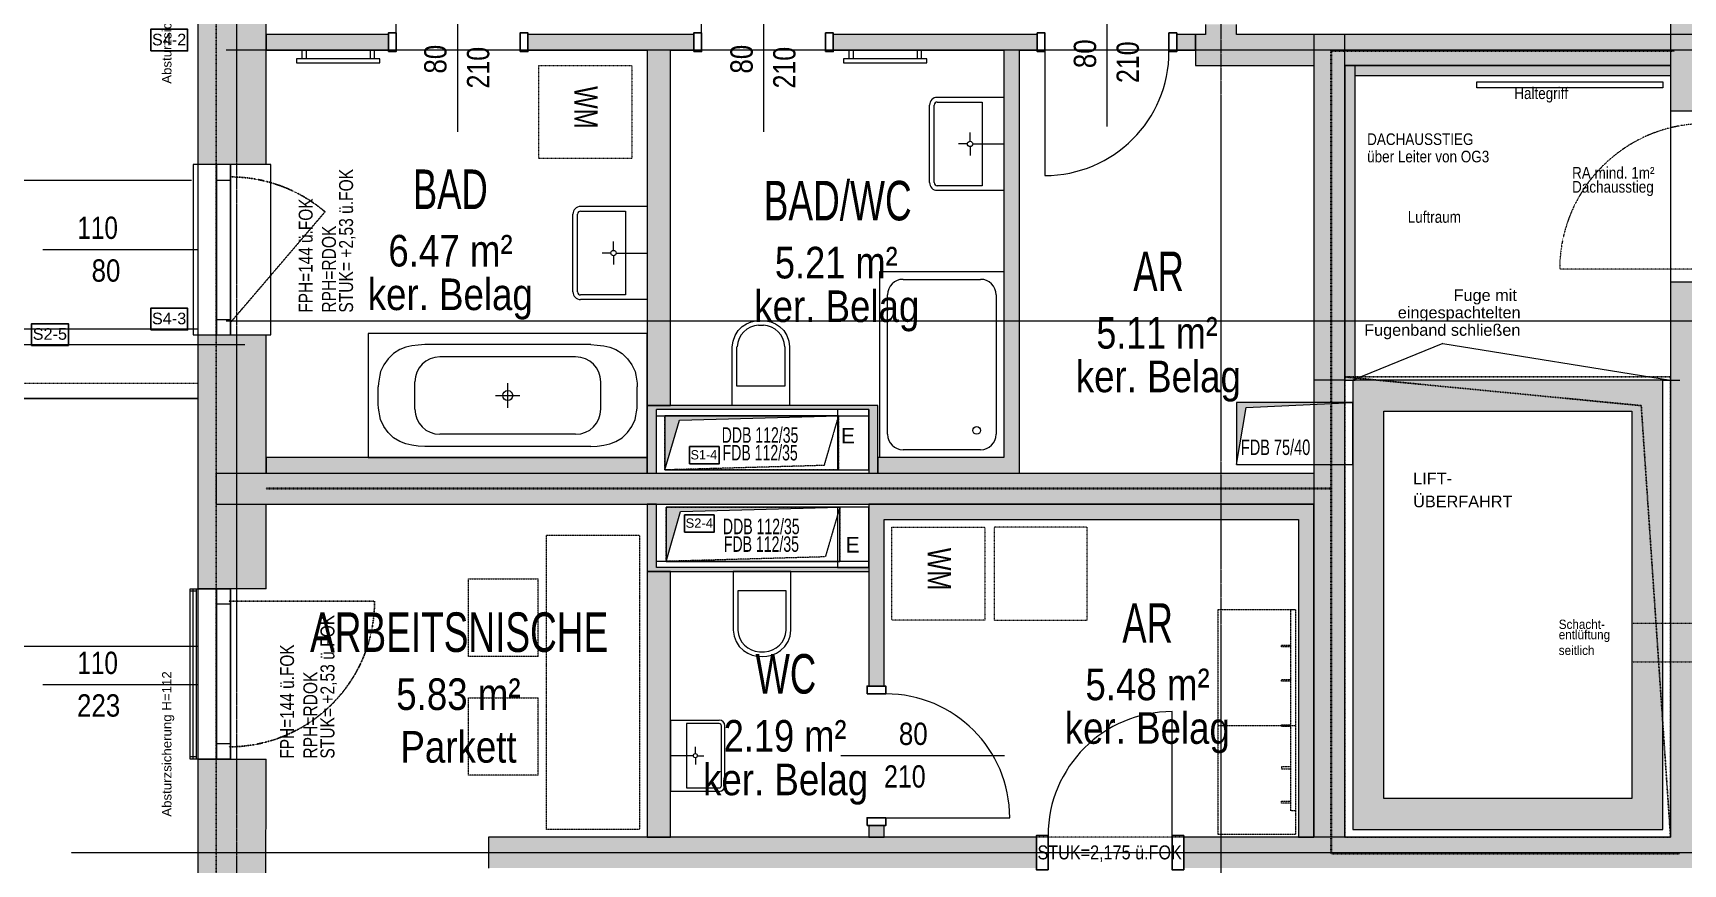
# Model space of a CAD drawing. Header units: millimetres. Extents: x -6934 to 80071, y -6018 to 26687.
# Drawn here: x 47038 to 57680, y 4897 to 10260 of the extents above; entities that cross this region are included whole.
import ezdxf

# ---------------------------------------------------------------- set-up
doc = ezdxf.new("R2010")
doc.units = ezdxf.units.MM
for name, pattern in [('ALL_S18', [0.1, 0, -0.1]), ('AUSGEZOGEN', [0]), ('PUNKT2_S9', [0.35, 0.15, -0.1, 0, -0.1]), ('STRICHLINIE_S4', [0.33, 0.25, -0.08]), ('STRICHPUNKT2_S5', [0.48, 0.35, -0.13]), ('VERDECKT2_S2', [0.18, 0.1, -0.08])]:
    doc.linetypes.add(name, pattern=pattern)
for name, color, linetype, lineweight in [('004-RAI_EN_GR_HKLS_EG_01_Grundriss HKLS EG$0$SIMA_HKLS_Schachtnummer', 3, 'AUSGEZOGEN', 5), ('Achsen', 30, 'STRICHPUNKT2_S5', 20), ('Allgemein01', 7, 'AUSGEZOGEN', 13), ('AR------M-----------', 211, 'AUSGEZOGEN', 9), ('Attika', 7, 'AUSGEZOGEN', 13), ('Bauangaben Elektro', 7, 'AUSGEZOGEN', 13), ('Beschriften', 7, 'AUSGEZOGEN', 13), ('Beschriftung Fenster-Tür', 7, 'AUSGEZOGEN', 13), ('Bodenfläche', 7, 'AUSGEZOGEN', 13), ('Decke', 7, 'AUSGEZOGEN', 25), ('Dämmung', 7, 'AUSGEZOGEN', 13), ('Fenster', 7, 'AUSGEZOGEN', 13), ('Geländer_ Handlauf', 7, 'AUSGEZOGEN', 13), ('Möblierung', 7, 'AUSGEZOGEN', 13), ('Parapethöhe 1_100', 7, 'AUSGEZOGEN', 13), ('Parapethöhe 1_50', 7, 'AUSGEZOGEN', 13), ('Raum-Beschriftung', 7, 'AUSGEZOGEN', 13), ('Sanitär', 5, 'AUSGEZOGEN', 13), ('STANDARD', 7, 'AUSGEZOGEN', 13), ('Text 1_1000', 7, 'AUSGEZOGEN', 13), ('Text 1_50', 7, 'AUSGEZOGEN', 13), ('Türen', 7, 'AUSGEZOGEN', 13), ('Unterzug', 7, 'VERDECKT2_S2', 13), ('Wand Beton tragend', 253, 'AUSGEZOGEN', 35), ('Wand Mauerwerk tragend', 7, 'AUSGEZOGEN', 35), ('Wand Trockenbau', 7, 'AUSGEZOGEN', 13)]:
    doc.layers.add(name, color=color, linetype=linetype, lineweight=lineweight)
for name, color, linetype in [('Deckendurchbruch_ Aussparung', 59, 'AUSGEZOGEN'), ('Feuerwehr', 1, 'ALL_S18'), ('Fussbodendurchbruch', 59, 'AUSGEZOGEN'), ('Möblierung AG', 8, 'AUSGEZOGEN')]:
    doc.layers.add(name, color=color, linetype=linetype)
doc.styles.add('ARIAL', font='arial.ttf')
doc.styles.add('Manrope', font='')
doc.styles.get('Manrope').set_extended_font_data('Manrope')

msp = doc.modelspace()

# ---------------------------------------------------------------- hatches: boundary and pattern name
at = {"layer": 'STANDARD', "linetype": 'AUSGEZOGEN', "lineweight": 13, "transparency": 33554687}
for points in [[(52233, 7790), (51113, 7790), (51113, 7440), (51207, 7761)], [(55550, 7875), (54800, 7875), (54800, 7475), (54863, 7842)], [(52242, 7200), (51122, 7200), (51122, 6850), (51215, 7171)]]:
    msp.add_hatch(color=252, dxfattribs=at).paths.add_polyline_path(points)
at = {"layer": 'Wand Beton tragend', "linetype": 'AUSGEZOGEN', "lineweight": 13, "transparency": 33554687}
h = msp.add_hatch(color=94, dxfattribs=at)
h.paths.add_polyline_path([(54600, 16730), (54600, 11265), (54800, 11265), (54800, 16730)])
h.paths.add_polyline_path([(54800, 10250), (54800, 10315), (54600, 10315), (54601, 10250)])
at = {"layer": 'Wand Beton tragend', "linetype": 'AUSGEZOGEN', "lineweight": 13, "true_color": 0xe92222, "transparency": 33554687}
h = msp.add_hatch(color=22, dxfattribs=at)
h.paths.add_polyline_path([(48101, 16095), (48101, 11478), (48541, 11478), (48541, 16410), (48101, 16410), (48101, 16175)])
h.paths.add_polyline_path([(48540, 3045), (48100, 3045), (48100, 500), (48540, 500)])
h.paths.add_polyline_path([(48100, 4145), (48540, 4145), (48541, 5573), (48101, 5573)])
h.paths.add_polyline_path([(48541, 7220), (48220, 7220), (48220, 7420), (48541, 7420), (48541, 8311), (48101, 8311), (48101, 6673), (48541, 6673)])
h.paths.add_polyline_path([(48101, 9411), (48541, 9411), (48541, 10378), (48101, 10378)])
msp.add_hatch(color=22, dxfattribs=at).paths.add_polyline_path([(57740, 10250), (57740, 11350), (57600, 11350), (57600, 10250)])
at = {"layer": 'Wand Beton tragend', "linetype": 'AUSGEZOGEN', "lineweight": 13, "transparency": 33554687}
for points in [[(55300, 10250), (54536, 10250), (54536, 10050), (55300, 10050)], [(55500, 8020), (55500, 10250), (55300, 10250), (55300, 8020)], [(55500, 10050), (57600, 10050), (57600, 10250), (55500, 10250)], [(57740, 7140), (57740, 8300), (57600, 8300), (57600, 7140)], [(55500, 5070), (55500, 8020), (55300, 8020), (55300, 5070)], [(55750, 5120), (55750, 8020), (55550, 8020), (55550, 5120)], [(57350, 8020), (55750, 8020), (55750, 7820), (57350, 7820)], [(57350, 8020), (57350, 5320), (57550, 5320), (57550, 8020)], [(48220, 7220), (51000, 7220), (51000, 7420), (48220, 7420)], [(51000, 7220), (52528, 7220), (52528, 7420), (51000, 7420)], [(55300, 7420), (52528, 7420), (52528, 7220), (55300, 7220)], [(57800, 4870), (57800, 7140), (57600, 7140), (57600, 4870)], [(57550, 5320), (55750, 5320), (55750, 5120), (57550, 5120)], [(57600, 5070), (55300, 5070), (55300, 4870), (57600, 4870)]]:
    msp.add_hatch(color=94, dxfattribs=at).paths.add_polyline_path(points)
h = msp.add_hatch(color=94, dxfattribs=at)
h.paths.add_polyline_path([(57800, 8300), (57800, 8655), (57600, 8655), (57600, 8300)])
h.paths.add_polyline_path([(57800, 9755), (57800, 10250), (57600, 10250), (57600, 9755)])
h = msp.add_hatch(color=94, dxfattribs=at)
h.paths.add_polyline_path([(53510, 5070), (49975, 5070), (49975, 4870), (53510, 4870)])
h.paths.add_polyline_path([(55300, 5070), (54460, 5070), (54460, 4870), (55300, 4870)])
at = {"layer": 'Wand Trockenbau', "linetype": 'AUSGEZOGEN', "lineweight": 13, "transparency": 33554687}
h = msp.add_hatch(color=30, dxfattribs=at)
h.paths.add_polyline_path([(53515, 10250), (52200, 10250), (52200, 10150), (53515, 10150)])
h.paths.add_polyline_path([(49330, 10250), (48541, 10250), (48541, 10150), (49330, 10150)])
h.paths.add_polyline_path([(50230, 10150), (51300, 10150), (51300, 10250), (50230, 10250)])
h.paths.add_polyline_path([(54536, 10250), (54415, 10250), (54415, 10150), (54536, 10150)])
for points in [[(51150, 7855), (51150, 10150), (51000, 10150), (51000, 7855)], [(53400, 7420), (53400, 10150), (53300, 10150), (53300, 7420)], [(55565, 8020), (55565, 10050), (55500, 10050), (55500, 8020)], [(55565, 9985), (57600, 9985), (57600, 10050), (55565, 10050)], [(51000, 7855), (51000, 7420), (51060, 7420), (51060, 7855)], [(52488, 7855), (51060, 7855), (51060, 7830), (52488, 7830)], [(52428, 7830), (52428, 7420), (52488, 7420), (52488, 7830)], [(48541, 7420), (51000, 7420), (51000, 7520), (48541, 7520)], [(52488, 7420), (53300, 7420), (53300, 7520), (52488, 7520)], [(51000, 7220), (51000, 6785), (51060, 6785), (51060, 7220)], [(55200, 7220), (52528, 7220), (52528, 7120), (55200, 7120)], [(55300, 5070), (55300, 7220), (55200, 7220), (55200, 5070)], [(51150, 5070), (51150, 6785), (51000, 6785), (51000, 5070)], [(52428, 6810), (51060, 6810), (51060, 6785), (52428, 6785)]]:
    msp.add_hatch(color=30, dxfattribs=at).paths.add_polyline_path(points)
h = msp.add_hatch(color=30, dxfattribs=at)
h.paths.add_polyline_path([(52528, 6045), (52528, 7220), (52428, 7220), (52428, 6045)])
h.paths.add_polyline_path([(52528, 5070), (52528, 5145), (52428, 5145), (52428, 5070)])

# ---------------------------------------------------------------- linework, layer by layer
at = {"layer": '004-RAI_EN_GR_HKLS_EG_01_Grundriss HKLS EG$0$SIMA_HKLS_Schachtnummer', "color": 7, "linetype": 'AUSGEZOGEN', "lineweight": -3, "transparency": 33554687}
for points in [[(51273, 7479), (51463, 7479), (51463, 7591), (51273, 7591), (51273, 7479)], [(51241, 7038), (51431, 7038), (51431, 7150), (51241, 7150), (51241, 7038)]]:
    msp.add_lwpolyline(points, dxfattribs=at)
at = {"layer": 'Achsen', "color": 8, "linetype": 'PUNKT2_S9', "lineweight": 13, "transparency": 33554687}
for p, q in [((48350, 26380), (48350, -2517)), ((54700, 19400), (54700, -2517)), ((79970, 10150), (48284, 10150)), ((79970, 8400), (48284, 8400)), ((-3882, 8250), (48404, 8250)), ((79970, 4970), (47284, 4970))]:
    msp.add_line(p, q, dxfattribs=at)
at = {"layer": 'Achsen', "color": 8, "linetype": 'AUSGEZOGEN', "lineweight": -3, "transparency": 33554687}
for points in [[(47797, 10144), (48035, 10144), (48035, 10284), (47797, 10284), (47797, 10144)], [(47797, 8344), (48035, 8344), (48035, 8484), (47797, 8484), (47797, 8344)], [(47029, 8244), (47266, 8244), (47266, 8384), (47029, 8384), (47029, 8244)]]:
    msp.add_lwpolyline(points, dxfattribs=at)
at = {"layer": 'Allgemein01', "color": 252, "linetype": 'AUSGEZOGEN', "lineweight": 5, "transparency": 33554687}
for p, q in [((38758, 8350), (48100, 8350)), ((38800, 7900), (48100, 7900)), ((48100, 6300), (38700, 6300))]:
    msp.add_line(p, q, dxfattribs=at)
msp.add_lwpolyline([(38700, 9310), (48061, 9310)], dxfattribs=at)
at = {"layer": 'Allgemein01', "color": 7, "linetype": 'AUSGEZOGEN', "lineweight": 9, "transparency": 33554687}
msp.add_lwpolyline([(38758, 8450), (38758, 8350), (48100, 8350)], dxfattribs=at)
at = {"layer": 'AR------M-----------', "color": 211, "linetype": 'AUSGEZOGEN', "lineweight": 9, "transparency": 33554687}
for p, q in [((54795, 7920), (54795, 7930)), ((54800, 7930), (54800, 7920))]:
    msp.add_line(p, q, dxfattribs=at)
at = {"layer": 'Attika', "color": 7, "linetype": 'AUSGEZOGEN', "lineweight": 13, "transparency": 33554687}
msp.add_line((48100, 7900), (15100, 7900), dxfattribs=at)
at = {"layer": 'Bauangaben Elektro', "color": 5, "linetype": 'AUSGEZOGEN', "lineweight": 5, "transparency": 33554687}
for points in [[(52428, 7830), (52228, 7830), (52228, 7440), (52428, 7440), (52428, 7830)], [(52428, 7200), (52228, 7200), (52228, 6810), (52428, 6810), (52428, 7200)]]:
    msp.add_lwpolyline(points, dxfattribs=at)
at = {"layer": 'Beschriften', "color": 7, "linetype": 'AUSGEZOGEN', "lineweight": 5, "transparency": 33554687}
for q in [(55550, 8020), (57599, 8020)]:
    msp.add_line((56131, 8256), q, dxfattribs=at)
at = {"layer": 'Beschriftung Fenster-Tür', "color": 7, "linetype": 'AUSGEZOGEN', "lineweight": 9, "transparency": 33554687}
for p, q in [((49775, 10680), (49775, 9622)), ((51750, 10680), (51750, 9622)), ((53965, 10715), (53965, 9657)), ((48101, 8861), (47101, 8861)), ((48101, 6053), (47101, 6053)), ((53305, 5595), (52248, 5595))]:
    msp.add_line(p, q, dxfattribs=at)
at = {"layer": 'Decke', "color": 7, "linetype": 'VERDECKT2_S2', "lineweight": -3, "transparency": 33554687}
for p, q in [((48220, 16730), (48220, 120)), ((55500, 8040), (57600, 8040)), ((55500, 5070), (55500, 8040)), ((57600, 8040), (57600, 5070)), ((52233, 7790), (51113, 7790)), ((51113, 7790), (51113, 7440)), ((52233, 7440), (52233, 7790)), ((51113, 7440), (52233, 7440)), ((52242, 7200), (51122, 7200)), ((51122, 7200), (51122, 6850)), ((52242, 6850), (52242, 7200)), ((51122, 6850), (52242, 6850)), ((57600, 5070), (55500, 5070))]:
    msp.add_line(p, q, dxfattribs=at)
at = {"layer": 'Deckendurchbruch_ Aussparung', "color": 59, "linetype": 'VERDECKT2_S2', "lineweight": -3, "transparency": 33554687}
for p, q in [((55500, 5070), (55500, 8040)), ((55500, 8040), (57600, 8040)), ((57411, 7855), (55500, 8040)), ((57600, 8040), (57600, 5070)), ((57600, 5070), (57411, 7855)), ((57600, 5070), (55500, 5070))]:
    msp.add_line(p, q, dxfattribs=at)
at = {"layer": 'Dämmung', "color": 7, "linetype": 'AUSGEZOGEN', "lineweight": 9, "transparency": 33554687}
for p, q in [((57600, 9755), (57600, 8655)), ((48101, 9411), (48101, 8311)), ((48101, 6673), (48101, 5573))]:
    msp.add_line(p, q, dxfattribs=at)
at = {"layer": 'Fenster', "color": 7, "linetype": 'VERDECKT2_S2', "lineweight": 5, "transparency": 33554687}
msp.add_line((57825, 8735), (56885, 8735), dxfattribs=at)
msp.add_arc((57825, 8735), 940, 90, 180, dxfattribs=at)
at = {"layer": 'Feuerwehr', "color": 31, "linetype": 'VERDECKT2_S2', "lineweight": 35, "transparency": 33554687}
for p, q in [((57623, 10145), (55411, 10145)), ((55411, 10145), (55411, 4965)), ((48540, 7320), (55411, 7320)), ((55411, 4965), (57661, 4965))]:
    msp.add_line(p, q, dxfattribs=at)
at = {"layer": 'Geländer_ Handlauf', "color": 7, "linetype": 'AUSGEZOGEN', "lineweight": 5, "transparency": 33554687}
for p, q in [((48051, 5574), (48051, 6673)), ((48051, 6657), (48051, 6673)), ((48051, 6673), (48091, 6673)), ((48091, 6657), (48051, 6657)), ((48091, 6673), (48091, 5574)), ((48091, 6673), (48091, 6657)), ((48051, 5574), (48051, 5590)), ((48051, 5590), (48091, 5590)), ((48091, 5574), (48051, 5574)), ((48091, 5590), (48091, 5574))]:
    msp.add_line(p, q, dxfattribs=at)
msp.add_lwpolyline([(57550, 9945), (57550, 9905), (56350, 9905), (56350, 9945), (57550, 9945)], dxfattribs=at)
at = {"layer": 'Möblierung', "color": 7, "linetype": 'AUSGEZOGEN', "lineweight": 9, "transparency": 33554687}
for points in [[(48774, 10094), (48774, 10150), (48799, 10150), (48799, 10094)], [(49214, 10094), (49214, 10150), (49239, 10150), (49239, 10094)], [(52302, 10094), (52302, 10150), (52327, 10150), (52327, 10094)], [(52742, 10094), (52742, 10150), (52767, 10150), (52767, 10094)], [(48738, 10094), (48738, 10068), (49275, 10068), (49275, 10094), (48738, 10094)], [(52266, 10094), (52266, 10068), (52803, 10068), (52803, 10094), (52266, 10094)]]:
    msp.add_lwpolyline(points, dxfattribs=at)
at = {"layer": 'Möblierung AG', "color": 8, "linetype": 'STRICHLINIE_S4', "lineweight": 9, "transparency": 33554687}
for p, q in [((50350, 7020), (50950, 7020)), ((50350, 5120), (50350, 7020)), ((50950, 7020), (50950, 5120)), ((49846, 6737), (50296, 6737)), ((49846, 6237), (49846, 6737)), ((50296, 6237), (50296, 6737)), ((54680, 6540), (55180, 6540)), ((54680, 6540), (54680, 5090)), ((55150, 5240), (55150, 6540)), ((55150, 6540), (55180, 6540)), ((55180, 6540), (55180, 5240)), ((55180, 6540), (55180, 5090)), ((55090, 6310), (55150, 6310)), ((55090, 6298), (55090, 6310)), ((55150, 6298), (55090, 6298)), ((50296, 6237), (49846, 6237)), ((55090, 6088), (55150, 6088)), ((55090, 6076), (55090, 6088)), ((55150, 6076), (55090, 6076)), ((49846, 5970), (50296, 5970)), ((49846, 5470), (49846, 5970)), ((50296, 5470), (50296, 5970)), ((54680, 5790), (55180, 5790)), ((55090, 5796), (55150, 5796)), ((55090, 5784), (55090, 5796)), ((55150, 5784), (55090, 5784)), ((50296, 5470), (49846, 5470)), ((55150, 5524), (55090, 5524)), ((55090, 5524), (55090, 5512)), ((55090, 5512), (55150, 5512)), ((55090, 5302), (55150, 5302)), ((55090, 5290), (55090, 5302)), ((55150, 5290), (55090, 5290)), ((55180, 5240), (55150, 5240)), ((50950, 5120), (50350, 5120)), ((54680, 5090), (55180, 5090))]:
    msp.add_line(p, q, dxfattribs=at)
at = {"layer": 'Sanitär', "color": 8, "linetype": 'VERDECKT2_S2', "lineweight": 9, "transparency": 33554687}
for p, q in [((50300, 9450), (50300, 10050)), ((50300, 10050), (50900, 10050)), ((50900, 10050), (50900, 9450)), ((50900, 9450), (50300, 9450)), ((52578, 6470), (52578, 7070)), ((52578, 7070), (53178, 7070)), ((53178, 7070), (53178, 6470)), ((53838, 7070), (53238, 7070)), ((53238, 7070), (53238, 6470)), ((53838, 6470), (53838, 7070)), ((53178, 6470), (52578, 6470)), ((53238, 6470), (53838, 6470))]:
    msp.add_line(p, q, dxfattribs=at)
at = {"layer": 'Sanitär', "color": 8, "linetype": 'AUSGEZOGEN', "lineweight": 9, "transparency": 33554687}
for p, q in [((52820, 9294), (52820, 9795)), ((52850, 9294), (52850, 9795)), ((53300, 9844), (52870, 9844)), ((52870, 9814), (53160, 9814)), ((53160, 9814), (53160, 9274)), ((53300, 9844), (53300, 9244)), ((53082, 9561), (53082, 9618)), ((53064, 9544), (53008, 9544)), ((53082, 9527), (53082, 9470)), ((53099, 9544), (53300, 9544)), ((53160, 9274), (52869, 9274)), ((53300, 9244), (52870, 9244)), ((50520, 8589), (50520, 9091)), ((50550, 8589), (50550, 9091)), ((51000, 9140), (50570, 9140)), ((50570, 9110), (50860, 9110)), ((50860, 9110), (50860, 8570)), ((50860, 9080), (50860, 8840)), ((51000, 9140), (51000, 8540)), ((50764, 8840), (50708, 8840)), ((50782, 8857), (50782, 8914)), ((50799, 8840), (51000, 8840)), ((50782, 8823), (50782, 8766)), ((52650, 8670), (53150, 8670)), ((50860, 8570), (50569, 8570)), ((51000, 8540), (50570, 8540)), ((52550, 7670), (52550, 8570)), ((53250, 8570), (53250, 7670)), ((51000, 8320), (49200, 8320)), ((49200, 8320), (49200, 7520)), ((51000, 7520), (51000, 8320)), ((51718, 8374), (51749, 8374)), ((50635, 8249), (49565, 8249)), ((51578, 7980), (51578, 8235)), ((51888, 8235), (51888, 7980)), ((50538, 8170), (49663, 8170)), ((49500, 7832), (49500, 8008)), ((50100, 7841), (50100, 7999)), ((50700, 7832), (50700, 8008)), ((49265, 7864), (49265, 7976)), ((50022, 7920), (50179, 7920)), ((50935, 7864), (50935, 7976)), ((51888, 7980), (51578, 7980)), ((50538, 7670), (49663, 7670)), ((50635, 7591), (49565, 7591)), ((53150, 7570), (52650, 7570)), ((49200, 7520), (51000, 7520)), ((51895, 6660), (51585, 6660)), ((51585, 6660), (51585, 6405)), ((51895, 6405), (51895, 6660)), ((51725, 6266), (51756, 6266)), ((51150, 5826), (51150, 5366)), ((51150, 5826), (51464, 5826)), ((51252, 5803), (51252, 5389)), ((51464, 5803), (51252, 5803)), ((51479, 5403), (51479, 5788)), ((51500, 5403), (51500, 5788)), ((51310, 5609), (51310, 5652)), ((51297, 5596), (51150, 5596)), ((51310, 5582), (51310, 5539)), ((51322, 5596), (51364, 5596)), ((51150, 5366), (51464, 5366)), ((51252, 5389), (51465, 5389))]:
    msp.add_line(p, q, dxfattribs=at)
for points in [[(52500, 7520), (52500, 8720), (53300, 8720), (53300, 7520), (52500, 7520)], [(51918, 8235), (51918, 7855), (51548, 7855), (51548, 8235), (51553, 8272), (51566, 8308), (51586, 8339), (51613, 8365), (51641, 8382), (51670, 8395), (51701, 8402), (51733, 8405), (51765, 8402), (51797, 8395), (51826, 8382), (51853, 8365), (51881, 8339), (51901, 8308), (51914, 8272), (51918, 8235)], [(49565, 8249), (49523, 8246), (49482, 8240), (49442, 8232), (49404, 8217), (49363, 8192), (49328, 8158), (49300, 8119), (49280, 8075), (49274, 8051), (49270, 8026), (49267, 8001), (49265, 7976)], [(50635, 8249), (50677, 8246), (50719, 8240), (50759, 8232), (50797, 8217), (50838, 8192), (50873, 8158), (50901, 8119), (50921, 8075), (50927, 8051), (50931, 8026), (50934, 8001), (50935, 7976)], [(49565, 7591), (49523, 7594), (49482, 7600), (49442, 7608), (49404, 7623), (49363, 7648), (49328, 7682), (49300, 7721), (49280, 7765), (49274, 7789), (49270, 7814), (49267, 7839), (49265, 7864)], [(50635, 7591), (50677, 7594), (50719, 7600), (50759, 7608), (50797, 7623), (50838, 7648), (50873, 7682), (50901, 7721), (50921, 7765), (50927, 7789), (50931, 7814), (50934, 7839), (50935, 7864)], [(51925, 6405), (51925, 6785), (51555, 6785), (51555, 6405), (51560, 6368), (51573, 6332), (51593, 6301), (51620, 6275), (51648, 6258), (51677, 6245), (51708, 6238), (51740, 6235), (51772, 6238), (51804, 6245), (51833, 6258), (51860, 6275), (51888, 6301), (51908, 6332), (51921, 6368), (51925, 6405)]]:
    msp.add_lwpolyline(points, dxfattribs=at)
for centre, radius in [((50100, 7920), 32), ((53125, 7695), 25)]:
    msp.add_circle(centre, radius, dxfattribs=at)
for centre, radius, start, end in [((52870, 9795), 49.5, 90.0002, 180.0002), ((52870, 9795), 19.5, 90.0002, 180.0002), ((53082, 9544), 17.2, 90.00009904493717, 90.00007427129125), ((52870, 9294), 49.5, 180, 270), ((52870, 9294), 19.5, 180, 270), ((50570, 9091), 49.5, 90.0002, 180.0002), ((50570, 9091), 19.5, 90.0002, 180.0002), ((50782, 8840), 17.2, 90.00009904493717, 90.00007427129125), ((52650, 8570), 100, 90, 180), ((53150, 8570), 100, 0, 90), ((50570, 8589), 49.5, 180, 270), ((50570, 8589), 19.5, 180, 270), ((51725, 8228), 146, 92.6117, 177.34), ((51742, 8228), 146, 2.66, 87.3883), ((49663, 8008), 162, 90, 180), ((50538, 8008), 162, 0, 90), ((49663, 7832), 162, 180, 270), ((50538, 7832), 162, 270, 0), ((52650, 7670), 100, 180, 270), ((53150, 7670), 100, 270, 0), ((51731, 6412), 146, 182.66, 267.3883), ((51749, 6412), 146, 272.6117, 357.34)]:
    msp.add_arc(centre, radius, start, end, dxfattribs=at)
for centre, major_axis, start_param, end_param in [((51464, 5788), (0, 37.9), 4.712386, 6.283182), ((51464, 5788), (0, 14.9), 4.712386, 6.283182), ((51310, 5596), (0, 13.2), 6.283185, 12.56637), ((51464, 5403), (0, 37.9), 3.141593, 4.712389), ((51464, 5403), (0, 14.9), 3.141593, 4.712389)]:
    msp.add_ellipse(centre, major_axis=major_axis, ratio=0.951082, start_param=start_param, end_param=end_param, dxfattribs=at)
at = {"layer": 'STANDARD', "color": 7, "linetype": 'STRICHLINIE_S4', "lineweight": 13, "transparency": 33554687}
for p, q in [((52233, 7790), (51113, 7790)), ((51113, 7790), (51113, 7440)), ((52233, 7790), (52140, 7469)), ((52233, 7440), (52233, 7790)), ((52140, 7469), (51113, 7440)), ((51113, 7440), (52233, 7440)), ((52242, 7200), (51122, 7200)), ((51122, 7200), (51122, 6850)), ((52242, 7200), (52148, 6879)), ((52242, 6850), (52242, 7200)), ((52148, 6879), (51122, 6850)), ((51122, 6850), (52242, 6850))]:
    msp.add_line(p, q, dxfattribs=at)
at = {"layer": 'STANDARD', "color": 7, "linetype": 'AUSGEZOGEN', "lineweight": 13, "transparency": 33554687}
for p, q in [((52233, 7790), (51113, 7790)), ((51113, 7790), (51113, 7440)), ((51207, 7761), (52233, 7790)), ((52233, 7440), (52233, 7790)), ((55550, 7875), (54800, 7875)), ((54800, 7875), (54800, 7475)), ((54800, 7475), (54863, 7842)), ((54863, 7842), (55550, 7875)), ((55550, 7475), (55550, 7875)), ((51113, 7440), (51207, 7761)), ((54800, 7475), (55550, 7475)), ((51113, 7440), (52233, 7440)), ((52242, 7200), (51122, 7200)), ((51122, 7200), (51122, 6850)), ((51122, 6850), (51215, 7171)), ((51215, 7171), (52242, 7200)), ((52242, 6850), (52242, 7200)), ((51122, 6850), (52242, 6850))]:
    msp.add_line(p, q, dxfattribs=at)
at = {"layer": 'Türen', "color": 7, "linetype": 'AUSGEZOGEN', "lineweight": 5, "transparency": 33554687}
for p, q in [((49380, 10260), (49380, 11060)), ((51350, 10260), (51350, 11060)), ((53565, 10140), (53565, 9340)), ((54385, 5080), (54385, 5880)), ((52538, 5195), (53338, 5195))]:
    msp.add_line(p, q, dxfattribs=at)
at = {"layer": 'Türen', "color": 7, "linetype": 'AUSGEZOGEN', "lineweight": -3, "transparency": 33554687}
for points in [[(49330, 10140), (49380, 10140), (49380, 10260), (49330, 10260), (49330, 10140)], [(50180, 10140), (50230, 10140), (50230, 10260), (50180, 10260), (50180, 10140)], [(51300, 10140), (51350, 10140), (51350, 10260), (51300, 10260), (51300, 10140)], [(52150, 10140), (52200, 10140), (52200, 10260), (52150, 10260), (52150, 10140)], [(53515, 10260), (53565, 10260), (53565, 10140), (53515, 10140), (53515, 10260)], [(54365, 10260), (54415, 10260), (54415, 10140), (54365, 10140), (54365, 10260)], [(52418, 5995), (52418, 6045), (52538, 6045), (52538, 5995), (52418, 5995)], [(52418, 5145), (52418, 5195), (52538, 5195), (52538, 5145), (52418, 5145)], [(53585, 4860), (53510, 4860), (53510, 5080), (53585, 5080), (53585, 4860)], [(54460, 4860), (54385, 4860), (54385, 5080), (54460, 5080), (54460, 4860)]]:
    msp.add_lwpolyline(points, dxfattribs=at)
at = {"layer": 'Türen', "color": 7, "linetype": 'AUSGEZOGEN', "lineweight": 5, "transparency": 33554687}
for centre, start, end in [((53565, 10140), 270, 0), ((52538, 5195), 0, 90), ((54385, 5080), 90, 180)]:
    msp.add_arc(centre, 800, start, end, dxfattribs=at)
at = {"layer": 'Unterzug', "color": 7, "linetype": 'AUSGEZOGEN', "lineweight": 13, "transparency": 33554687}
msp.add_line((57550, 8020), (57660, 8020), dxfattribs=at)
at = {"layer": 'Wand Beton tragend', "color": 7, "linetype": 'AUSGEZOGEN', "lineweight": 18, "transparency": 33554687}
for p, q in [((57600, 12325), (57600, 9755)), ((48101, 10378), (48101, 9411)), ((48541, 9411), (48541, 10378)), ((54601, 10250), (54536, 10250)), ((54536, 10250), (54536, 10150)), ((54600, 10315), (54601, 10250)), ((54800, 10250), (54800, 10315)), ((58040, 10250), (54800, 10250)), ((55300, 10250), (55300, 5070)), ((55500, 5070), (55500, 10250)), ((54536, 10150), (54536, 10050)), ((54536, 10050), (55300, 10050)), ((55500, 10050), (57600, 10050)), ((58040, 9755), (57600, 9755)), ((48221, 9411), (48101, 9411)), ((48311, 9411), (48221, 9411)), ((48541, 9411), (48311, 9411)), ((57600, 8655), (57600, 5070)), ((57600, 8655), (58040, 8655)), ((48101, 8311), (48221, 8311)), ((48101, 8311), (48101, 6673)), ((48221, 8311), (48311, 8311)), ((48311, 8311), (48541, 8311)), ((48541, 7520), (48541, 8311)), ((55500, 8020), (55300, 8020)), ((57550, 8020), (55550, 8020)), ((55550, 8020), (55550, 5120)), ((57550, 5120), (57550, 8020)), ((55750, 7820), (57350, 7820)), ((55750, 5320), (55750, 7820)), ((57350, 7820), (57350, 5320)), ((48541, 7420), (48541, 7520)), ((48220, 7420), (48220, 7220)), ((48220, 7420), (55300, 7420)), ((48220, 7220), (55300, 7220)), ((48541, 6673), (48541, 7220)), ((48221, 6673), (48101, 6673)), ((48541, 6673), (48221, 6673)), ((48101, 5573), (48100, 4145)), ((48101, 5573), (48221, 5573)), ((48221, 5573), (48541, 5573)), ((48540, 4145), (48541, 5573)), ((57350, 5320), (55750, 5320)), ((55550, 5120), (57550, 5120)), ((53510, 5070), (49975, 5070)), ((49975, 5070), (49975, 4870)), ((53510, 5070), (53510, 4870)), ((54460, 4870), (54460, 5070)), ((57600, 5070), (54460, 5070))]:
    msp.add_line(p, q, dxfattribs=at)
at = {"layer": 'Wand Beton tragend', "color": 5, "linetype": 'PUNKT2_S9', "lineweight": 13, "transparency": 33554687}
for p, q in [((48221, 9411), (48221, 8311)), ((48311, 9411), (48221, 9411)), ((48311, 8311), (48311, 9411)), ((48221, 8311), (48311, 8311)), ((48221, 6673), (48221, 5573)), ((48311, 6673), (48221, 6673)), ((48311, 5573), (48311, 6673)), ((48221, 5573), (48311, 5573))]:
    msp.add_line(p, q, dxfattribs=at)
at = {"layer": 'Wand Beton tragend', "color": 7, "linetype": 'VERDECKT2_S2', "lineweight": -3, "transparency": 33554687}
for p, q in [((48311, 8391), (48921, 9105)), ((48301, 6593), (49241, 6593))]:
    msp.add_line(p, q, dxfattribs=at)
at = {"layer": 'Wand Beton tragend', "color": 7, "linetype": 'VERDECKT2_S2', "lineweight": 9, "transparency": 33554687}
for p, q in [((57350, 6452), (58100, 6452)), ((57350, 6202), (58100, 6202)), ((54460, 5070), (53510, 5070))]:
    msp.add_line(p, q, dxfattribs=at)
at = {"layer": 'Wand Beton tragend', "color": 7, "linetype": 'AUSGEZOGEN', "lineweight": 13, "transparency": 33554687}
for points in [[(48221, 9411), (48071, 9411), (48071, 8311), (48221, 8311), (48221, 9411)], [(48221, 9411), (48221, 9311), (48311, 9311), (48311, 9411), (48221, 9411)], [(48311, 9411), (48311, 8311), (48571, 8311), (48571, 9411), (48311, 9411)], [(48221, 9311), (48221, 8411), (48311, 8411), (48311, 9311)], [(48221, 8411), (48221, 8311), (48311, 8311), (48311, 8411)], [(48221, 5573), (48071, 5573), (48071, 6673), (48221, 6673), (48221, 5573)], [(48221, 6573), (48221, 6673), (48311, 6673), (48311, 6573), (48221, 6573)], [(48311, 6573), (48311, 5673), (48221, 5673), (48221, 6573)], [(48311, 5673), (48311, 5573), (48221, 5573), (48221, 5673)]]:
    msp.add_lwpolyline(points, dxfattribs=at)
at = {"layer": 'Wand Beton tragend', "color": 7, "linetype": 'VERDECKT2_S2', "lineweight": -3, "transparency": 33554687}
for centre, start, end in [((48311, 8391), 49.4986, 89.9986), ((48301, 6593), 269.9986, 359.9986)]:
    msp.add_arc(centre, 940, start, end, dxfattribs=at)
at = {"layer": 'Wand Mauerwerk tragend', "color": 7, "linetype": 'VERDECKT2_S2', "lineweight": 5, "transparency": 33554687}
for p, q in [((38758, 8250), (48100, 8250)), ((38758, 8000), (48100, 8000))]:
    msp.add_line(p, q, dxfattribs=at)
at = {"layer": 'Wand Trockenbau', "color": 7, "linetype": 'AUSGEZOGEN', "lineweight": 13, "transparency": 33554687}
for p, q in [((49330, 10250), (48541, 10250)), ((48541, 10250), (48541, 10150)), ((49330, 10250), (49330, 10150)), ((50230, 10150), (50230, 10250)), ((51300, 10250), (50230, 10250)), ((51300, 10250), (51300, 10150)), ((52200, 10150), (52200, 10250)), ((53515, 10250), (52200, 10250)), ((53515, 10250), (53515, 10150)), ((54415, 10150), (54415, 10250)), ((54536, 10250), (54415, 10250)), ((54536, 10150), (54536, 10250)), ((48541, 10150), (49330, 10150)), ((50230, 10150), (51000, 10150)), ((51150, 10150), (51300, 10150)), ((52200, 10150), (53300, 10150)), ((53300, 10150), (53300, 7520)), ((53400, 7420), (53400, 10150)), ((53400, 10150), (53515, 10150)), ((54415, 10150), (54536, 10150)), ((51000, 7855), (51000, 7420)), ((52488, 7855), (51000, 7855)), ((52428, 7830), (51060, 7830)), ((51060, 7420), (51060, 7830)), ((51060, 7790), (52428, 7790)), ((52428, 7830), (52428, 7420)), ((52488, 7420), (52488, 7855)), ((51000, 7420), (51060, 7420)), ((52428, 7420), (52488, 7420)), ((53300, 7420), (53400, 7420)), ((51000, 7220), (51000, 6785)), ((51060, 7220), (51000, 7220)), ((51060, 6810), (51060, 7220)), ((52528, 7220), (52428, 7220)), ((52428, 7220), (52428, 6045)), ((52528, 6045), (52528, 7120)), ((52428, 6850), (51060, 6850)), ((51000, 6785), (52428, 6785)), ((52428, 6810), (51060, 6810)), ((52528, 6045), (52428, 6045)), ((52428, 5145), (52528, 5145)), ((52428, 5145), (52428, 5070)), ((52528, 5070), (52528, 5145)), ((52428, 5070), (52528, 5070))]:
    msp.add_line(p, q, dxfattribs=at)
at = {"layer": 'Wand Trockenbau', "color": 7, "linetype": 'AUSGEZOGEN', "lineweight": 18, "transparency": 33554687}
for p, q in [((51000, 10150), (51000, 7855)), ((51150, 7855), (51150, 10150)), ((57600, 10050), (55500, 10050)), ((55500, 10050), (55500, 8020)), ((55565, 8020), (55565, 10050)), ((55565, 9985), (57600, 9985)), ((55500, 8020), (55565, 8020)), ((51000, 7855), (51150, 7855)), ((51000, 7520), (48541, 7520)), ((48541, 7520), (48541, 7420)), ((51000, 7420), (51000, 7520)), ((53300, 7520), (52488, 7520)), ((52488, 7520), (52488, 7420)), ((48541, 7420), (51000, 7420)), ((52488, 7420), (53300, 7420)), ((55300, 7220), (52528, 7220)), ((55300, 5070), (55300, 7220)), ((52528, 7120), (55200, 7120)), ((55200, 7120), (55200, 5070)), ((51150, 6785), (51000, 6785)), ((51000, 6785), (51000, 5070)), ((51150, 5070), (51150, 6785)), ((51000, 5070), (51150, 5070)), ((55200, 5070), (55300, 5070))]:
    msp.add_line(p, q, dxfattribs=at)

# ---------------------------------------------------------------- texts
at = {"layer": '004-RAI_EN_GR_HKLS_EG_01_Grundriss HKLS EG$0$SIMA_HKLS_Schachtnummer', "color": 7, "linetype": 'AUSGEZOGEN', "lineweight": -3, "transparency": 33554687, "char_height": 60, "attachment_point": 7, "rotation": 360, "style": 'ARIAL'}
for s, insert, width in [('\\W0.97;S1-4', (51279, 7507), 206.15), ('\\W1.00;S2-4', (51247, 7066), 206.91)]:
    msp.add_mtext(s, dxfattribs=dict(at, insert=insert, width=width))
at = {"layer": 'Achsen', "color": 8, "linetype": 'AUSGEZOGEN', "lineweight": -3, "transparency": 33554687, "char_height": 75, "attachment_point": 7, "rotation": 0.0019, "style": 'ARIAL'}
for s, insert, width in [('\\W1.00;S4-2', (47805, 10179), 258.62), ('\\W1.00;S4-3', (47805, 8379), 258.63), ('\\W1.00;S2-5', (47036, 8279), 258.62)]:
    msp.add_mtext(s, dxfattribs=dict(at, insert=insert, width=width))
at = {"layer": 'Bauangaben Elektro', "color": 7, "linetype": 'AUSGEZOGEN', "lineweight": -3, "transparency": 33554687, "char_height": 100, "width": 142.5, "attachment_point": 7, "rotation": 360, "style": 'ARIAL'}
for insert in [(52248, 7611), (52278, 6907)]:
    msp.add_mtext('\\W0.99;E', dxfattribs=dict(at, insert=insert))
at = {"layer": 'Beschriften', "color": 7, "linetype": 'AUSGEZOGEN', "lineweight": -3, "transparency": 33554687, "attachment_point": 7, "style": 'ARIAL'}
for s, insert, char_height, width, rotation in [('\\W0.83;DACHAUSSTIEG', (55643, 9536), 75, 720.36, 360), ('\\W0.83;über Leiter von OG3', (55643, 9424), 75, 822.15, 360), ('\\W0.83;RA mind. 1m²', (56965, 9319), 75, 564.57, 360), ('\\W0.83;Dachausstieg', (56965, 9207), 75, 560.23, 360), ('\\W0.83;Luftraum', (55905, 9034), 75, 375.64, 360), ('\\W1.00;Fuge mit ', (56201, 8508), 75, 474.05, 360), ('\\W1.00;eingespachtelten', (55841, 8396), 75, 829.56, 360), ('\\W1.00;Fugenband schließen', (55624, 8283), 75, 1045.01, 360), ('\\W1.00;LIFT-', (55940, 7348), 75, 287.62, 360), ('\\W1.00;ÜBERFAHRT', (55940, 7198), 75, 678, 360), ('\\W0.90;Schacht-', (56879, 6413), 60, 324.65, 0.0042), ('\\W0.90;entlüftung', (56879, 6329), 60, 358.2, 0.0042), ('\\W0.90;seitlich', (56879, 6245), 60, 257.5, 0.0042)]:
    msp.add_mtext(s, dxfattribs=dict(at, insert=insert, char_height=char_height, width=width, rotation=rotation))
at = {"layer": 'Beschriftung Fenster-Tür', "color": 7, "linetype": 'AUSGEZOGEN', "lineweight": -3, "transparency": 33554687, "char_height": 144, "attachment_point": 7, "style": 'ARIAL'}
for s, insert, width, rotation in [('\\W0.83;80', (49707, 9998), 245.88, 90), ('\\W0.80;210', (49983, 9902), 337.38, 90), ('\\W0.83;80', (51682, 9998), 245.88, 90), ('\\W0.80;210', (51958, 9902), 337.38, 90), ('\\W0.83;80', (53897, 10033), 245.88, 90), ('\\W0.80;210', (54173, 9937), 337.37, 90), ('\\W0.78;110', (47324, 8929), 335.6, 359.9986), ('\\W0.83;80', (47416, 8653), 245.89, 359.9986), ('\\W0.78;110', (47324, 6121), 335.58, 359.9986), ('\\W0.83;223', (47322, 5846), 339.26, 359.9986), ('\\W0.83;80', (52623, 5663), 245.88, 360), ('\\W0.80;210', (52527, 5388), 337.37, 360)]:
    msp.add_mtext(s, dxfattribs=dict(at, insert=insert, width=width, rotation=rotation))
at = {"layer": 'Bodenfläche', "color": 8, "linetype": 'AUSGEZOGEN', "lineweight": 13, "transparency": 33554687, "char_height": 204, "attachment_point": 7, "rotation": 360, "style": 'ARIAL'}
for s, insert, width in [('\\W0.83;ker. Belag', (49197, 8410), 1153.97), ('\\W0.83;ker. Belag', (51690, 8333), 1153.97), ('\\W0.83;ker. Belag', (53764, 7880), 1153.97), ('\\W0.83;ker. Belag', (53693, 5611), 1153.97), ('\\W0.83;Parkett', (49408, 5548), 837.08), ('\\W0.83;ker. Belag', (51360, 5279), 1153.97)]:
    msp.add_mtext(s, dxfattribs=dict(at, insert=insert, width=width))
at = {"layer": 'Deckendurchbruch_ Aussparung', "color": 7, "linetype": 'AUSGEZOGEN', "lineweight": -3, "transparency": 33554687, "char_height": 100, "attachment_point": 7, "rotation": 360, "style": 'ARIAL'}
for insert, width in [((51480, 7614), 539.94), ((51488, 7024), 539.96)]:
    msp.add_mtext('\\W0.65;DDB 112/35', dxfattribs=dict(at, insert=insert, width=width))
at = {"layer": 'Fussbodendurchbruch', "color": 7, "linetype": 'AUSGEZOGEN', "lineweight": -3, "transparency": 33554687, "char_height": 100, "attachment_point": 7, "rotation": 360, "style": 'ARIAL'}
for s, insert, width in [('\\W0.65;FDB 112/35', (51486, 7500), 529.57), ('\\W0.67;FDB 75/40', (54829, 7535), 478.47), ('\\W0.65;FDB 112/35', (51494, 6910), 529.58)]:
    msp.add_mtext(s, dxfattribs=dict(at, insert=insert, width=width))
at = {"layer": 'Parapethöhe 1_100', "color": 7, "linetype": 'AUSGEZOGEN', "lineweight": -3, "transparency": 33554687, "char_height": 90, "width": 782.06, "attachment_point": 7, "rotation": 90.0042, "style": 'ARIAL'}
for insert in [(48843, 8455), (48723, 5577)]:
    msp.add_mtext('\\W0.79;FPH=144 ü.FOK', dxfattribs=dict(at, insert=insert))
at = {"layer": 'Parapethöhe 1_50', "color": 7, "linetype": 'AUSGEZOGEN', "lineweight": -3, "transparency": 33554687, "char_height": 90, "attachment_point": 7, "rotation": 90.0042, "style": 'ARIAL'}
for s, insert, width in [('\\W0.80;STUK= +2,53 ü.FOK', (49119, 8455), 964.03), ('\\W0.80;RPH=RDOK', (48993, 8455), 597.82), ('\\W0.80;STUK= +2,53 ü.FOK', (48999, 5577), 964.03), ('\\W0.80;RPH=RDOK', (48873, 5577), 597.82)]:
    msp.add_mtext(s, dxfattribs=dict(at, insert=insert, width=width))
at = {"layer": 'Raum-Beschriftung', "color": 8, "linetype": 'AUSGEZOGEN', "lineweight": 13, "transparency": 33554687, "attachment_point": 7, "rotation": 360, "style": 'ARIAL'}
for s, insert, char_height, width in [('\\W0.66;BAD', (49488, 9124), 255, 573.15), ('\\W0.67;BAD/WC', (51751, 9047), 255, 1035.01), ('\\W0.83;6.47 m²', (49330, 8750), 204, 889.69), ('\\W0.82;5.21 m²', (51823, 8673), 204, 888.34), ('\\W0.66;AR', (54135, 8594), 255, 414.46), ('\\W0.81;5.11 m²', (53897, 8220), 204, 887.03), ('\\W0.67;ARBEITSNISCHE', (48825, 6262), 255, 1999.03), ('\\W0.66;AR', (54064, 6325), 255, 414.47), ('\\W0.66;WC', (51698, 5993), 255, 480.23), ('\\W0.83;5.83 m²', (49381, 5888), 204, 889.69), ('\\W0.83;5.48 m²', (53826, 5951), 204, 889.69), ('\\W0.82;2.19 m²', (51493, 5619), 204, 888.34)]:
    msp.add_mtext(s, dxfattribs=dict(at, insert=insert, char_height=char_height, width=width))
at = {"layer": 'Sanitär', "color": 8, "linetype": 'AUSGEZOGEN', "lineweight": -3, "transparency": 33554687, "char_height": 150, "width": 342.47, "attachment_point": 7, "rotation": 269.9999, "style": 'Manrope'}
for insert in [(50530, 9917), (52808, 6937)]:
    msp.add_mtext('\\W0.77;WM', dxfattribs=dict(at, insert=insert))
at = {"layer": 'Text 1_1000', "color": 7, "linetype": 'AUSGEZOGEN', "lineweight": -3, "transparency": 33554687, "insert": (53517, 4910), "char_height": 90, "width": 971.96, "attachment_point": 7, "rotation": 359.9995, "style": 'ARIAL'}
msp.add_mtext('\\W0.83;STUK=2,175 ü.FOK', dxfattribs=at)
at = {"layer": 'Text 1_50', "color": 8, "linetype": 'AUSGEZOGEN', "lineweight": -3, "transparency": 33554687, "attachment_point": 7, "style": 'ARIAL'}
for s, insert, char_height, width, rotation in [('\\W1.02;Absturzsicherung H=112', (47949, 9932), 60, 975.66, 90.0006), ('\\W0.83;Haltegriff', (56592, 9811), 75, 380.47, 360), ('\\W1.02;Absturzsicherung H=112', (47949, 5202), 60, 975.67, 90.0006)]:
    msp.add_mtext(s, dxfattribs=dict(at, insert=insert, char_height=char_height, width=width, rotation=rotation))

doc.saveas('drawing.dxf')
